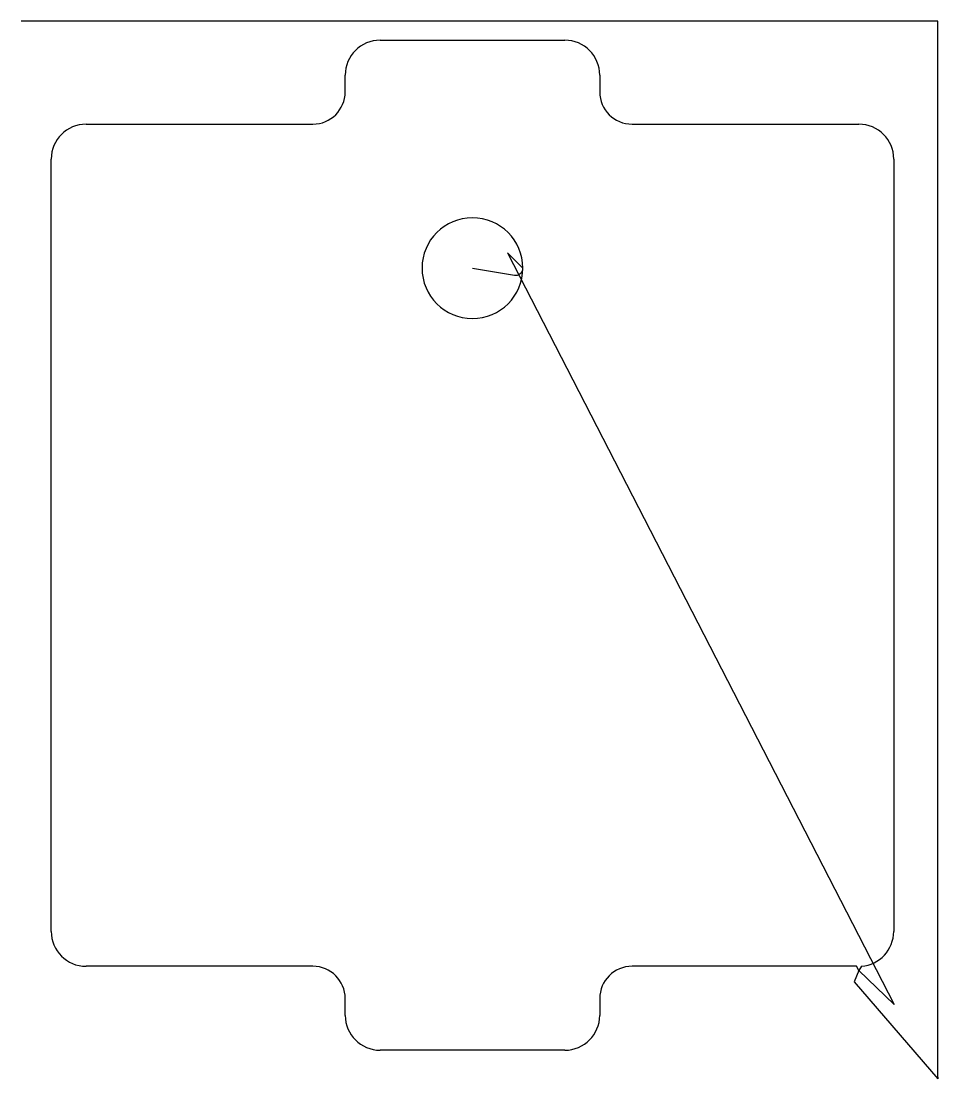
# Model space of a CAD drawing. Header units: metres. Extents: x 431 to 977, y 333 to 963.
import ezdxf

# ---------------------------------------------------------------- set-up
doc = ezdxf.new("R2010")
doc.units = ezdxf.units.M

msp = doc.modelspace()

# ---------------------------------------------------------------- linework, layer by layer
at = {"layer": 'TOOL_0'}
for p, q in [((432.268, 962.957), (431.268, 962.957)), ((976.859, 962.957), (432.268, 962.957)), ((976.859, 334.048), (976.859, 962.957)), ((644.873, 951.611), (754.873, 951.611)), ((624.123, 920.861), (624.123, 930.861)), ((775.623, 930.861), (775.623, 920.861)), ((469.873, 901.611), (604.873, 901.611)), ((794.873, 901.611), (929.873, 901.611)), ((449.123, 420.861), (449.123, 880.861)), ((950.623, 880.861), (950.623, 420.861)), ((729.873, 815.862), (720.782, 824.953)), ((720.782, 824.953), (950.775, 377.253)), ((699.873, 815.861), (724.873, 811.636)), ((604.873, 400.111), (469.873, 400.111)), ((928.373, 400.111), (794.873, 400.111)), ((929.919, 397.538), (927.116, 390.878)), ((929.92, 397.539), (928.373, 400.111)), ((931.372, 400.165), (929.919, 397.538)), ((950.775, 377.253), (929.92, 397.539)), ((927.116, 390.878), (976.859, 333.048)), ((624.123, 370.861), (624.123, 380.861)), ((775.623, 380.861), (775.623, 370.861)), ((754.873, 350.111), (644.873, 350.111)), ((976.859, 333.048), (976.859, 334.048)), ((976.859, 334.048), (976.859, 333.048)), ((976.859, 333.048), (976.859, 334.048))]:
    msp.add_line(p, q, dxfattribs=at)
for centre, radius, start, end in [((644.873, 930.861), 20.75, 90, 180), ((754.873, 930.861), 20.75, 0, 90), ((604.873, 920.861), 19.25, 270, 0), ((794.873, 920.861), 19.25, 180, 270), ((469.873, 880.861), 20.75, 90, 180), ((929.873, 880.861), 20.75, 0, 90), ((699.873, 815.862), 30, 0, 180), ((699.873, 815.862), 30, 180, 0), ((725.587, 815.862), 4.286, 260.410208, 0), ((469.873, 420.861), 20.75, 180, 270), ((929.873, 420.861), 20.75, 274.142668, 0), ((604.873, 380.861), 19.25, 0, 90), ((794.873, 380.861), 19.25, 90, 180), ((644.873, 370.861), 20.75, 180, 270), ((754.873, 370.861), 20.75, 270, 0)]:
    msp.add_arc(centre, radius, start, end, dxfattribs=at)

doc.saveas('drawing.dxf')
